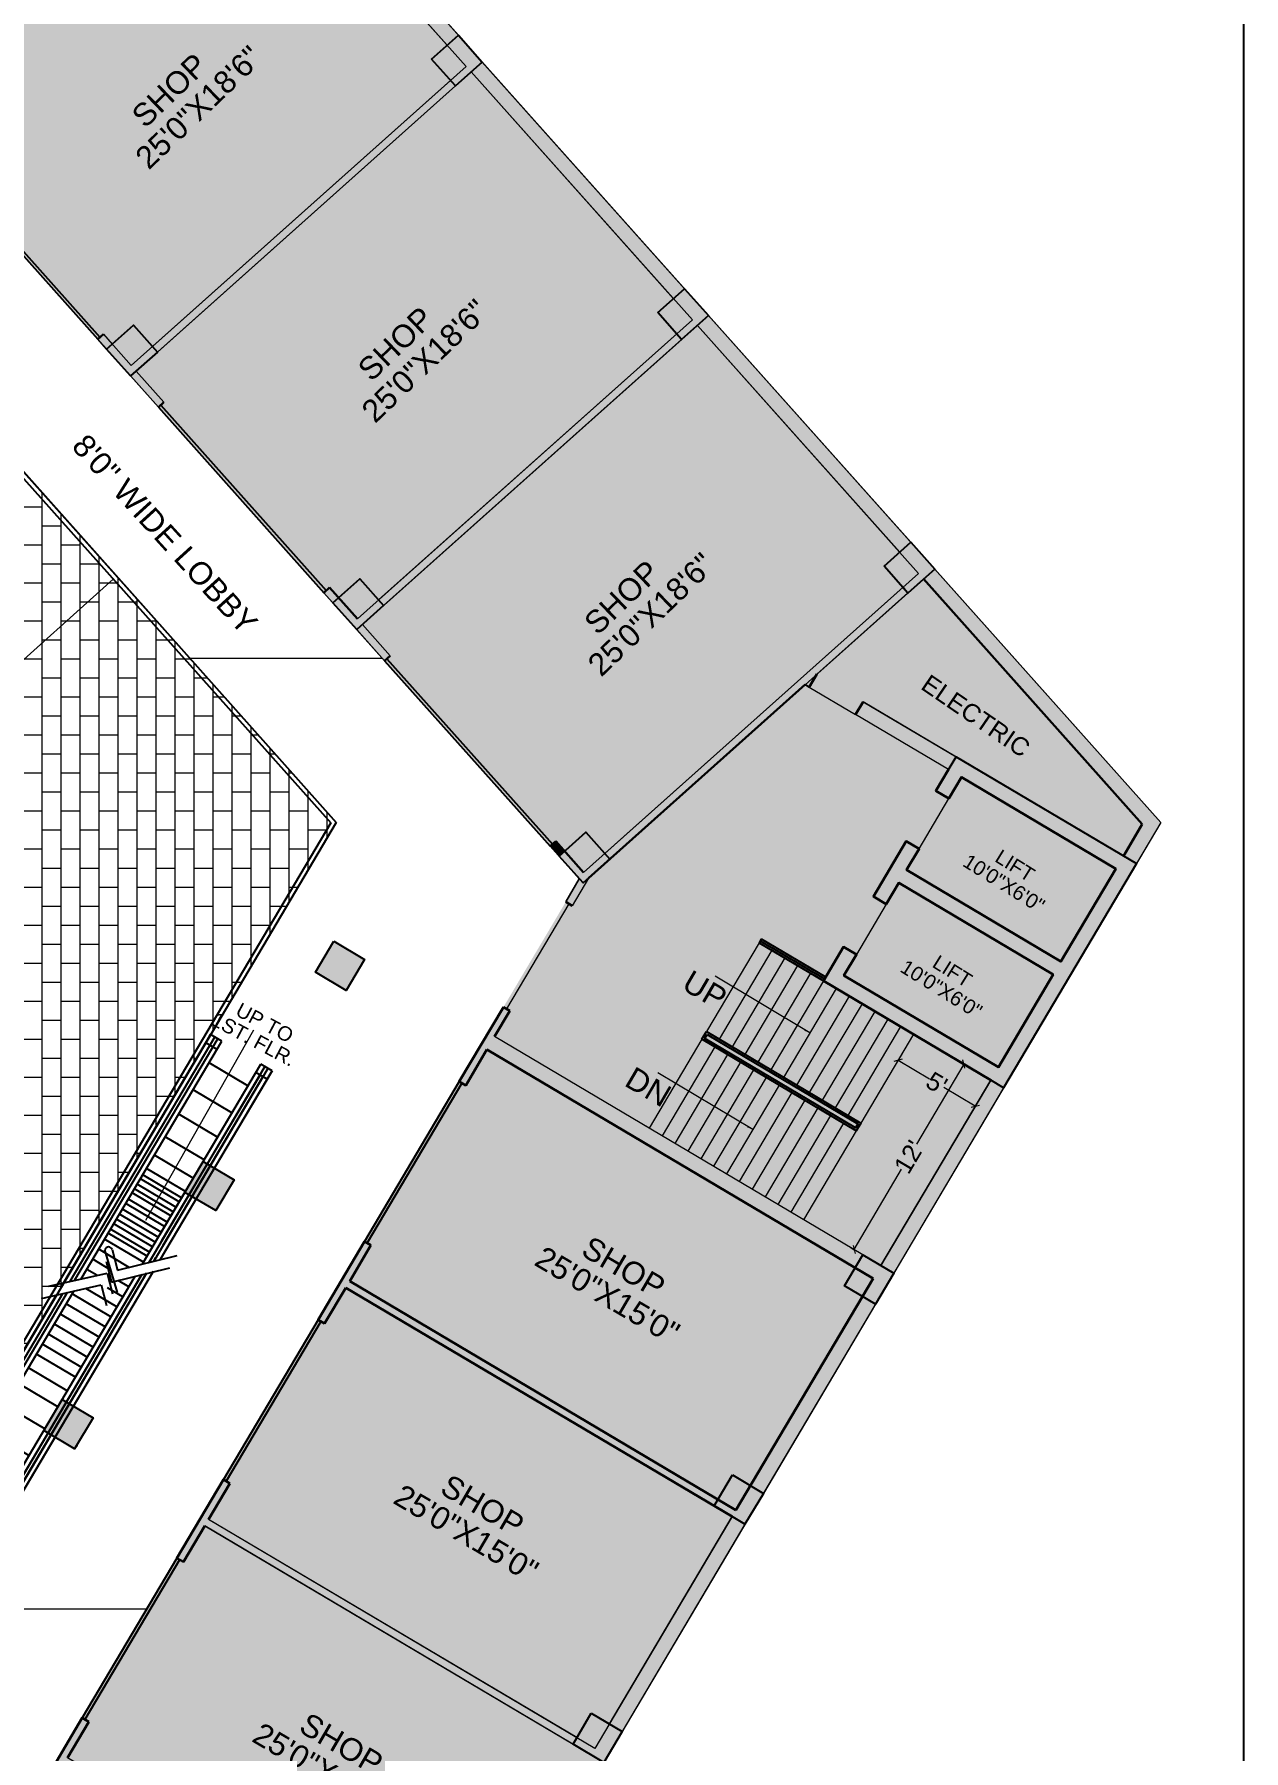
# Model space of a CAD drawing. Header units: inches. Extents: x -13956017 to 293115509, y -946740 to -305538.
# Drawn here: x 1201280 to 1202088, y -917229 to -916082 of the extents above; entities that cross this region are included whole.
import ezdxf

# ---------------------------------------------------------------- set-up
doc = ezdxf.new("R2010")
doc.units = ezdxf.units.IN
doc.header["$LTSCALE"] = 6
doc.header["$PDMODE"] = 2
doc.linetypes.add('HIDDEN', pattern=[0.375, 0.25, -0.125])
for name, color, linetype in [('BND', 1, 'Continuous'), ('DIM', 7, 'Continuous'), ('TW', 5, 'Continuous'), ('WAL', 7, 'Continuous')]:
    doc.layers.add(name, color=color, linetype=linetype)
for name, color, linetype, lineweight in [('column', 240, 'Continuous', 25), ('floor hatch', 135, 'Continuous', 13), ('W', 250, 'Continuous', 5), ('wall', 7, 'Continuous', 30), ('wall high', 7, 'Continuous', 30)]:
    doc.layers.add(name, color=color, linetype=linetype, lineweight=lineweight)
doc.styles.add('ARI', font='arial.ttf')
doc.linetypes.add('ZIGZAG', pattern='A,0.0001,-0.2,[131,ltypeshp.shx,S=0.2,R=0,X=-0.2,Y=0],-0.4,[131,ltypeshp.shx,S=0.2,R=180,X=0.2,Y=0],-0.2', length=0.8001)
doc.dimstyles.new('Copy of AA', dxfattribs={"dimtxt": 15, "dimasz": 4, "dimexe": 5, "dimexo": 0, "dimgap": 0.09, "dimtad": 0, "dimdec": 0, "dimzin": 0, "dimdsep": 46, "dimlunit": 3, "dimtxsty": 'ARI', "dimblk": 'ARCHTICK', "dimcen": 0.09, "dimclrt": 7, "dimadec": 0, "dimazin": 0, "dimtfac": 1, "dimtdec": 0, "dimtofl": 0, "dimtmove": 0, "dimatfit": 3, "dimfxl": 0.18, "dimtolj": 1, "dimtzin": 0, "dimlwd": 9, "dimlwe": 9, "dimarcsym": 0})
doc.dimstyles.new('Copy(2) of AA', dxfattribs={"dimtxt": 12, "dimasz": 4, "dimexe": 0.18, "dimexo": 0, "dimgap": 0.09, "dimtad": 0, "dimdec": 0, "dimzin": 0, "dimdsep": 46, "dimlunit": 3, "dimtxsty": 'ARI', "dimblk": 'OBLIQUE', "dimcen": 0.09, "dimclrd": 7, "dimclre": 7, "dimclrt": 7, "dimadec": 0, "dimazin": 0, "dimtfac": 1, "dimtdec": 0, "dimtofl": 0, "dimtmove": 0, "dimatfit": 3, "dimfxl": 1, "dimtolj": 1, "dimtzin": 0, "dimlwd": 5, "dimlwe": 5, "dimarcsym": 0})

# ---------------------------------------------------------------- blocks, each defined once
blk = doc.blocks.new('_Oblique')
at = {"layer": 'DIM', "color": 0, "lineweight": -2}
blk.add_line((-0.5, -0.5), (0.5, 0.5), dxfattribs=at)
blk = doc.blocks.new('*D421')
at = {"layer": 'Defpoints', "color": 0, "ltscale": 10, "transparency": 16777216}
for p in [(1201899, -916769.2, 3969.1), (1201901.2, -916770.4), (1201825.6, -916893, 3969.1)]:
    blk.add_point(p, dxfattribs=at)
at = {"layer": 'W', "color": 7, "lineweight": 5, "ltscale": 10, "transparency": 16777216}
for p, q in [((1201901.2, -916770.4), (1201869.4, -916824)), ((1201899, -916769.2), (1201901.3, -916770.5)), ((1201827.8, -916894.3), (1201859.5, -916840.7)), ((1201825.6, -916893), (1201827.9, -916894.4))]:
    blk.add_line(p, q, dxfattribs=at)
at = {"layer": 'W', "color": 7, "lineweight": 5, "ltscale": 10, "transparency": 16777216, "xscale": 4, "yscale": 4, "zscale": 4}
for p, rotation in [((1201901.2, -916770.4), 59.35378210765239), ((1201827.8, -916894.3), 239.3537821076524)]:
    blk.add_blockref('_Oblique', p, dxfattribs=dict(at, rotation=rotation))
at = {"layer": 'W', "color": 7, "lineweight": 30, "ltscale": 10, "transparency": 16777216, "insert": (1201864.5, -916832.4), "char_height": 12, "attachment_point": 5, "rotation": 59.3538, "style": 'ARI'}
blk.add_mtext("\\A1;12'", dxfattribs=at)
blk = doc.blocks.new('*D422')
at = {"layer": 'Defpoints', "color": 0, "ltscale": 10, "transparency": 16777216}
for p in [(1201859.6, -916763.8, 3969.1), (1201908.8, -916798.5), (1201911.2, -916794.4, 3969.1)]:
    blk.add_point(p, dxfattribs=at)
at = {"layer": 'W', "color": 7, "lineweight": 5, "ltscale": 10, "transparency": 16777216}
for p, q in [((1201859.6, -916763.8), (1201857.1, -916768.1)), ((1201857.2, -916767.9), (1201878.2, -916780.3)), ((1201908.8, -916798.5), (1201887.8, -916786.1)), ((1201911.2, -916794.4), (1201908.7, -916798.7))]:
    blk.add_line(p, q, dxfattribs=at)
at = {"layer": 'W', "color": 7, "lineweight": 5, "ltscale": 10, "transparency": 16777216, "xscale": 4, "yscale": 4, "zscale": 4}
for p, rotation in [((1201857.2, -916767.9), 149.3537821076967), ((1201908.8, -916798.5), 329.3537821076967)]:
    blk.add_blockref('_Oblique', p, dxfattribs=dict(at, rotation=rotation))
at = {"layer": 'W', "color": 7, "lineweight": 30, "ltscale": 10, "transparency": 16777216, "insert": (1201883, -916783.2), "char_height": 12, "attachment_point": 5, "rotation": 329.3538, "style": 'ARI'}
blk.add_mtext("\\A1;5'", dxfattribs=at)
blk = doc.blocks.new('43T432')
at = {"layer": 'BND'}
for p, q in [((727708.8, -833063.2), (727708.8, -833056.7)), ((727717.6, -833056.7), (727708.8, -833056.7)), ((727708.8, -833056.7), (727708.8, -833249.6)), ((727717.6, -833063.2), (727708.8, -833063.2)), ((727712, -833056.7), (727712, -833246.6)), ((727714.3, -833056.7), (727714.3, -833244.3)), ((727717.6, -833241.3), (727717.6, -833056.7)), ((727747.7, -833211.8), (727747.7, -833056.7)), ((727756.5, -833056.7), (727747.7, -833056.7)), ((727756.5, -833063.2), (727747.7, -833063.2)), ((727751, -833056.7), (727751, -833208.6)), ((727753.3, -833056.7), (727753.3, -833206.3)), ((727756.5, -833203), (727756.5, -833056.7)), ((727756.5, -833063.2), (727756.5, -833056.7)), ((727747.7, -833073.5), (727717.6, -833073.5)), ((727747.7, -833094.6), (727717.6, -833094.6)), ((727747.7, -833113.3), (727717.6, -833113.3)), ((727747.7, -833131), (727717.6, -833131)), ((727747.7, -833145.2), (727717.6, -833145.2)), ((727747.7, -833155.5), (727717.6, -833155.5)), ((727747.7, -833160.4), (727717.6, -833160.4)), ((727747.7, -833163.7), (727717.6, -833163.7)), ((727747.7, -833167.8), (727717.6, -833167.8)), ((727747.7, -833171.5), (727717.6, -833171.5)), ((727747.7, -833174.6), (727717.6, -833174.6)), ((727747.7, -833179.3), (727717.6, -833179.3)), ((727747.7, -833182.7), (727717.6, -833182.7)), ((727747.7, -833187.1), (727717.6, -833187.1)), ((727747.7, -833191), (727717.6, -833191)), ((727747.7, -833194.9), (727717.6, -833194.9)), ((727747.7, -833198.5), (727717.6, -833198.5)), ((727735.5, -833224), (727764.8, -833195.1)), ((727747.7, -833211.8), (727747.7, -833198.3)), ((727751, -833208.6), (727751, -833201.3)), ((727747.7, -833202.7), (727717.6, -833202.7)), ((727747.7, -833205.7), (727717.6, -833205.7)), ((727747.7, -833210.5), (727717.6, -833210.5)), ((727736.2, -833232.9), (727764.8, -833204.7)), ((727753.3, -833206.3), (727753.3, -833203.5)), ((727756.5, -833212.6), (727756.5, -833413.2)), ((727741.3, -833218.3), (727717.6, -833218.3)), ((727743.1, -833236.7), (727721.3, -833216.5)), ((727725.4, -833213.9), (727735.5, -833224)), ((727726.1, -833222.8), (727736.2, -833232.9)), ((727747.7, -833413.2), (727747.7, -833221.4)), ((727751, -833413.2), (727751, -833218.1)), ((727753.3, -833413.2), (727753.3, -833215.8)), ((727701.5, -833256.5), (727730.5, -833229.1)), ((727731.7, -833226.1), (727717.6, -833226.1)), ((727725.4, -833233.9), (727717.6, -833233.9)), ((727730.5, -833229.1), (727740.6, -833239.2)), ((727701.5, -833266), (727731.2, -833237.9)), ((727731.2, -833237.9), (727741.3, -833248)), ((727747.7, -833299.7), (727717.6, -833299.7)), ((727747.7, -833310.4), (727717.6, -833310.4)), ((727747.7, -833322.7), (727717.6, -833322.7)), ((727747.7, -833339.9), (727717.6, -833339.9)), ((727747.7, -833360.5), (727717.6, -833360.5)), ((727747.7, -833377.8), (727717.6, -833377.8)), ((727747.7, -833398), (727717.6, -833398)), ((727747.7, -833406.6), (727747.7, -833413.2)), ((727756.5, -833413.2), (727747.7, -833413.2))]:
    blk.add_line(p, q, dxfattribs=at)
at = {"layer": 'BND', "linetype": 'HIDDEN', "ltscale": 750}
for p, q in [((727747.7, -833188.7), (727747.7, -833056.7)), ((727756.5, -833056.7), (727747.7, -833056.7)), ((727756.5, -833063.2), (727747.7, -833063.2)), ((727751, -833191.8), (727751, -833063.2)), ((727753.3, -833194), (727753.3, -833063.2)), ((727756.5, -833056.7), (727756.5, -833197.1)), ((727756.5, -833212.6), (727756.5, -833409.6)), ((727747.7, -833416.2), (727747.7, -833221.4)), ((727751, -833218.1), (727751, -833409.6)), ((727753.3, -833215.8), (727753.3, -833409.6)), ((727747.7, -833229.6), (727739.5, -833229.6)), ((727747.7, -833245.2), (727723.5, -833245.2)), ((727747.7, -833237.4), (727735.7, -833237.4)), ((727712, -833256.1), (727712, -833409.6)), ((727714.3, -833253.9), (727714.3, -833409.6)), ((727717.6, -833416.2), (727717.6, -833250.8)), ((727747.7, -833253), (727717.6, -833253)), ((727708.8, -833259.1), (727708.8, -833416.2)), ((727747.7, -833260.8), (727717.6, -833260.8)), ((727747.7, -833268.6), (727717.6, -833268.6)), ((727747.7, -833276.4), (727717.6, -833276.4)), ((727747.7, -833284.2), (727717.6, -833284.2)), ((727747.7, -833292), (727717.6, -833292)), ((727717.6, -833409.6), (727708.8, -833409.6)), ((727717.6, -833416.2), (727708.8, -833416.2)), ((727756.5, -833416.2), (727747.7, -833416.2)), ((727756.5, -833416.2), (727756.5, -833409.6))]:
    blk.add_line(p, q, dxfattribs=at)
at = {"layer": 'BND'}
blk.add_ellipse((727723.8, -833215.8), major_axis=(2.46, 0.6), ratio=1, start_param=0.609373, end_param=3.149465, dxfattribs=at)
blk = doc.blocks.new('_ARCHTICK')
at = {"color": 0, "linetype": 'ByBlock', "const_width": 0.15}
blk.add_lwpolyline([(-0.5, -0.5), (0.5, 0.5)], dxfattribs=at)

msp = doc.modelspace()

# ---------------------------------------------------------------- hatches: boundary and pattern name
at = {"layer": 'column', "ltscale": 10}
h = msp.add_hatch(color=256, dxfattribs=at)
h.dxf.hatch_style = 1
h.paths.add_polyline_path([(1201545.5, -916099), (1201563.4, -916083), (1201579.4, -916101), (1201561.5, -916116.9)])
h = msp.add_hatch(color=256, dxfattribs=at)
h.dxf.hatch_style = 1
h.paths.add_polyline_path([(1201696.7, -916268.4), (1201714.6, -916252.4), (1201730.5, -916270.3), (1201712.6, -916286.3)])
h = msp.add_hatch(color=256, dxfattribs=at)
h.dxf.hatch_style = 1
h.paths.add_polyline_path([(1201328.4, -916292.8), (1201346.3, -916276.8), (1201362.3, -916294.7), (1201344.4, -916310.7)])
h = msp.add_hatch(color=256, dxfattribs=at)
h.dxf.hatch_style = 1
h.paths.add_polyline_path([(1201847.8, -916437.7), (1201865.7, -916421.8), (1201881.7, -916439.7), (1201863.8, -916455.7)])
h = msp.add_hatch(color=256, dxfattribs=at)
h.dxf.hatch_style = 1
h.paths.add_polyline_path([(1201479.5, -916462.2), (1201497.5, -916446.2), (1201513.4, -916464.1), (1201495.5, -916480.1)])
h = msp.add_hatch(color=256, dxfattribs=at)
h.dxf.hatch_style = 1
h.paths.add_polyline_path([(1201882.5, -916587.9), (1201896, -916565.1), (1202016.4, -916636.5), (1201927.7, -916786.2), (1201919.1, -916781.1), (1201807.3, -916714.8), (1201820.8, -916692), (1201829.4, -916697.1), (1201821, -916711.3), (1201924.2, -916772.5), (1201960.9, -916710.5), (1201857.7, -916649.3), (1201849.3, -916663.5), (1201840.7, -916658.4), (1201862.6, -916621.5), (1201871.2, -916626.6), (1201862.8, -916640.7), (1201966, -916701.9), (1202002.7, -916640), (1201899.5, -916578.8), (1201891.1, -916593)])
h = msp.add_hatch(color=256, dxfattribs=at)
h.dxf.hatch_style = 1
h.paths.add_polyline_path([(1201630.7, -916631.5), (1201648.6, -916615.5), (1201664.6, -916633.4), (1201646.7, -916649.4)])
h = msp.add_hatch(color=256, dxfattribs=at)
h.dxf.hatch_style = 1
h.paths.add_polyline_path([(1201480.1, -916688.3), (1201500.7, -916700.5), (1201488.5, -916721.2), (1201467.9, -916709)])
h = msp.add_hatch(color=256, dxfattribs=at)
h.dxf.hatch_style = 1
h.paths.add_polyline_path([(1201392.9, -916835.4), (1201413.6, -916847.7), (1201401.3, -916868.3), (1201380.7, -916856.1)])
h = msp.add_hatch(color=256, dxfattribs=at)
h.dxf.hatch_style = 1
h.paths.add_polyline_path([(1201833.7, -916897.8), (1201854.3, -916910), (1201842.1, -916930.7), (1201821.5, -916918.5)])
h = msp.add_hatch(color=256, dxfattribs=at)
h.dxf.hatch_style = 1
h.paths.add_polyline_path([(1201298.6, -916994.6), (1201319.3, -917006.8), (1201307, -917027.5), (1201286.4, -917015.2)])
h = msp.add_hatch(color=256, dxfattribs=at)
h.dxf.hatch_style = 1
h.paths.add_polyline_path([(1201746.5, -917044.9), (1201767.2, -917057.2), (1201754.9, -917077.8), (1201734.3, -917065.6)])
h = msp.add_hatch(color=256, dxfattribs=at)
h.dxf.hatch_style = 1
h.paths.add_polyline_path([(1201652.2, -917204.1), (1201672.9, -917216.3), (1201660.6, -917237), (1201640, -917224.7)])
at = {"layer": 'floor hatch', "ltscale": 5}
h = msp.add_hatch(dxfattribs=at)
h.set_pattern_fill('NET', color=9, scale=200, angle=90)
h.set_pattern_definition([(90, (225125.15, -30674.7), (-635, 4e-14), []), (180, (225125.15, -30674.7), (-8e-14, -635), [])])
edge = h.paths.add_edge_path(flags=16)
edge.add_line((1200453, -916521.9), (1201015.6, -916253.1))
edge.add_line((1201015.6, -916253.1), (1201003.7, -916330.2))
edge.add_arc((1201050.7, -916328.3), 47, 182.2342, 321.8069)
edge.add_line((1201087.6, -916357.4), (1201088.1, -916358.7))
edge.add_arc((1201131.5, -916340.8), 47, 202.3696, 340.2797)
edge.add_line((1201175.7, -916356.6), (1201187.6, -916279.6))
edge.add_line((1201187.6, -916279.6), (1201481.8, -916608.9))
edge.add_line((1201481.8, -916608.9), (1201160.1, -917151.9))
edge.add_line((1201160.1, -917151.9), (1201089.1, -917109.9))
edge.add_line((1201089.1, -917109.9), (1200725.7, -917037.8))
edge.add_line((1200725.7, -917037.8), (1200642.4, -917066.3))
edge.add_line((1200642.4, -917066.3), (1200639.6, -917067.3))
edge.add_line((1200639.6, -917067.3), (1200453, -916521.9))
h.paths.add_polyline_path([(1200277.3, -916499.5), (1201060, -916125.5), (1201177.8, -916020.4), (1201238, -916087.9), (1201186.6, -916133.9), (1201644.2, -916646.7), (1201015.1, -917708.5), (1200979.9, -917701.7), (1200751.4, -917657.4), (1200667.9, -917641.3)])
at = {"layer": 'W', "ltscale": 10}
h = msp.add_hatch(color=256, dxfattribs=at)
h.dxf.hatch_style = 1
h.paths.add_polyline_path([(1200325.7, -915994.2), (1200529.6, -915896.8), (1200533.9, -915905.8), (1200330, -916003.2)])
h.paths.add_polyline_path([(1200551.2, -915886.4), (1200755.2, -915789), (1200759.5, -915798), (1200555.5, -915895.5)])
h.paths.add_polyline_path([(1200776.8, -915778.7), (1200980.7, -915681.2), (1200985, -915690.3), (1200876.8, -915742), (1201057.7, -916120.8), (1201125.2, -916060.6), (1201128.5, -916064.3), (1201060, -916125.5), (1201043.9, -916133.2), (1201041.7, -916128.7), (1201053.3, -916123.1), (1200872.3, -915744.2), (1200781.1, -915787.7)])
h.paths.add_polyline_path([(1201002.4, -915670.9), (1201116.2, -915616.5), (1201120.5, -915625.6), (1201006.7, -915679.9)])
h.paths.add_polyline_path([(1201137.8, -915606.2), (1201245.8, -915727.2), (1201238.3, -915733.8), (1201145.1, -915629.3), (1201148.2, -915627.8)])
h.paths.add_polyline_path([(1201140.2, -915840.2), (1201237.2, -915753.6), (1201243.9, -915761.1), (1201146.9, -915847.6)])
h.paths.add_polyline_path([(1201254.3, -915751.7), (1201261.8, -915745.1), (1201421.6, -915924.1), (1201414.1, -915930.8)])
h.paths.add_polyline_path([(1201204.5, -916117.9), (1201238, -916087.9), (1201232.6, -916081.9), (1201240.1, -916075.2), (1201244.6, -916080.2), (1201403.7, -915940.1), (1201410.3, -915947.6), (1201211.1, -916125.4)])
h.paths.add_polyline_path([(1201556, -916089.7), (1201563.4, -916083), (1201437.6, -915942), (1201430.1, -915948.7)])
h.paths.add_polyline_path([(1201359, -916291), (1201558.2, -916113.2), (1201561.5, -916116.9), (1201362.3, -916294.7)])
h.paths.add_polyline_path([(1201571.9, -916107.6), (1201579.4, -916101), (1201714.6, -916252.4), (1201707.1, -916259.1)])
h.paths.add_polyline_path([(1201510.1, -916460.3), (1201709.3, -916282.6), (1201712.6, -916286.3), (1201513.4, -916464.1)])
h.paths.add_polyline_path([(1201495.5, -916480.1), (1201499.3, -916476.7), (1201517.9, -916497.6), (1201514.1, -916500.9)])
h.paths.add_polyline_path([(1201473.6, -916455.5), (1201477.3, -916452.1), (1201483.3, -916458.8), (1201479.5, -916462.2)])
h.paths.add_polyline_path([(1201344.4, -916310.7), (1201348.1, -916307.4), (1201366.7, -916328.2), (1201363, -916331.6)])
h.paths.add_polyline_path([(1201322.4, -916286.1), (1201326.2, -916282.8), (1201332.1, -916289.5), (1201328.4, -916292.8)])
h.paths.add_polyline_path([(1201723.1, -916277), (1201730.5, -916270.3), (1201865.7, -916421.8), (1201858.3, -916428.4)])
h.paths.add_polyline_path([(1201661.3, -916629.7), (1201860.5, -916451.9), (1201863.8, -916455.7), (1201664.6, -916633.4)])
h.paths.add_polyline_path([(1201828.8, -916536.9), (1201833.9, -916528.3), (1201896, -916565.1), (1201890.9, -916573.7)])
h.paths.add_polyline_path([(1201874.2, -916446.3), (1201881.7, -916439.7), (1202032.8, -916608.9), (1202016.4, -916636.5), (1202007.8, -916631.4), (1202020.4, -916610.1)])
h.paths.add_polyline_path([(1201845.7, -916904.9), (1201919.1, -916781.1), (1201927.7, -916786.2), (1201854.3, -916910)])
h.paths.add_polyline_path([(1201828.6, -916906.4), (1201833.7, -916897.8), (1201587.6, -916752), (1201597.8, -916734.9), (1201593.5, -916732.4), (1201564, -916782.1), (1201568.3, -916784.7), (1201582.5, -916760.6)])
h.paths.add_polyline_path([(1201734.3, -917065.6), (1201736.8, -917061.3), (1201490.8, -916915.5), (1201505, -916891.4), (1201500.7, -916888.9), (1201469.7, -916941.3), (1201474, -916943.8), (1201488.2, -916919.8)])
h.paths.add_polyline_path([(1201833.5, -916925.6), (1201842.1, -916930.7), (1201767.2, -917057.2), (1201758.6, -917052.1)])
h.paths.add_polyline_path([(1201746.3, -917072.7), (1201754.9, -917077.8), (1201672.9, -917216.3), (1201664.3, -917211.2)])
h.paths.add_polyline_path([(1201640, -917224.7), (1201642.5, -917220.4), (1201396.5, -917074.7), (1201410.7, -917050.6), (1201406.4, -917048), (1201375.4, -917100.5), (1201379.7, -917103), (1201393.9, -917079)])
h.paths.add_polyline_path([(1201570, -917370.4), (1201652, -917231.9), (1201660.6, -917237), (1201578.6, -917375.5)])
h.paths.add_polyline_path([(1201285.4, -917262.2), (1201299.6, -917238.1), (1201545.7, -917383.9), (1201548.2, -917379.6), (1201302.2, -917233.8), (1201316.4, -917209.8), (1201312.1, -917207.2), (1201281.1, -917259.6)])
h.paths.add_polyline_path([(1201475.7, -917529.5), (1201557.7, -917391), (1201566.3, -917396.1), (1201484.3, -917534.6)])
h.paths.add_polyline_path([(1201451.4, -917543.1), (1201453.9, -917538.8), (1201207.9, -917393), (1201222.1, -917368.9), (1201217.8, -917366.4), (1201186.8, -917418.8), (1201191.1, -917421.3), (1201205.3, -917397.3)])
h.paths.add_polyline_path([(1201377.8, -917694.7), (1201463.4, -917550.2), (1201472, -917555.3), (1201386.4, -917699.8)])
h.paths.add_polyline_path([(1201287.1, -917847.9), (1201365.6, -917715.4), (1201374.2, -917720.5), (1201295.7, -917853)])
h.paths.add_polyline_path([(1201262.8, -917861.4), (1201267.9, -917852.8), (1201038.2, -917716.7), (1201033.1, -917725.3)])
h.paths.add_polyline_path([(1201029, -917695), (1201036.1, -917682.9), (1201031.8, -917680.4), (1201024.7, -917692.4)])
h.paths.add_polyline_path([(1201095, -917573.6), (1201123.5, -917525.5), (1201127.8, -917528.1), (1201099.3, -917576.2)])
h = msp.add_hatch(color=256, dxfattribs=at)
h.dxf.hatch_style = 1
h.paths.add_polyline_path([(1201624.7, -916624.8), (1201628.5, -916621.5), (1201634.4, -916628.2), (1201630.7, -916631.5)])
h = msp.add_hatch(color=256, dxfattribs=at)
h.dxf.hatch_style = 1
h.paths.add_polyline_path([(1201644.2, -916646.7), (1201646.7, -916649.4), (1201650.4, -916646.1), (1201639.5, -916664.6), (1201635.2, -916662)])
at = {"layer": 'WAL', "lineweight": 9, "ltscale": 100, "true_color": 0xb3beaa}
h = msp.add_hatch(color=253, dxfattribs=at)
h.dxf.hatch_style = 1
h.paths.add_polyline_path([(1201211.1, -916125.4), (1201410.3, -915947.6), (1201419.7, -915958), (1201430.1, -915948.7), (1201556, -916089.7), (1201545.5, -916099), (1201558.2, -916113.2), (1201359, -916291), (1201346.3, -916276.8), (1201332.1, -916289.5), (1201326.2, -916282.8), (1201322.4, -916286.1), (1201211.8, -916162.2), (1201215.6, -916158.9), (1201206.3, -916148.4), (1201220.5, -916135.8)])
h = msp.add_hatch(color=253, dxfattribs=at)
h.dxf.hatch_style = 1
h.paths.add_polyline_path([(1201363, -916331.6), (1201366.7, -916328.2), (1201348.1, -916307.4), (1201571.9, -916107.6), (1201707.1, -916259.1), (1201696.7, -916268.4), (1201709.3, -916282.6), (1201510.1, -916460.3), (1201497.5, -916446.2), (1201483.3, -916458.8), (1201477.3, -916452.1), (1201473.6, -916455.5)])
at = {"layer": 'WAL', "lineweight": 5, "ltscale": 0.6, "true_color": 0xffa8a8}
h = msp.add_hatch(dxfattribs=at)
h.set_pattern_fill('BRICK', color=21, scale=2, angle=270)
h.set_pattern_definition([(270, (225125.152, -30674.727), (12.7, -2e-15), []), (0, (225125.152, -30674.727), (6e-15, 25.4), [12.7, -12.7]), (0, (225125.152, -30687.427), (6e-15, 25.4), [-12.7, 12.7])])
edge = h.paths.add_edge_path()
edge.add_line((1200453, -916521.9), (1201015.6, -916253.1))
edge.add_line((1201015.6, -916253.1), (1201003.7, -916330.2))
edge.add_arc((1201050.7, -916328.3), 47, 182.2342, 321.8069)
edge.add_line((1201087.6, -916357.4), (1201088.1, -916358.7))
edge.add_arc((1201131.5, -916340.8), 47, 202.3696, 340.2797)
edge.add_line((1201175.7, -916356.6), (1201187.6, -916279.6))
edge.add_line((1201187.6, -916279.6), (1201481.8, -916608.9))
edge.add_line((1201481.8, -916608.9), (1201160.1, -917151.9))
edge.add_line((1201160.1, -917151.9), (1201089.1, -917109.9))
edge.add_line((1201089.1, -917109.9), (1200725.7, -917037.8))
edge.add_line((1200725.7, -917037.8), (1200642.4, -917066.3))
edge.add_line((1200642.4, -917066.3), (1200639.6, -917067.3))
edge.add_line((1200639.6, -917067.3), (1200453, -916521.9))
at = {"layer": 'WAL', "lineweight": 9, "ltscale": 100, "true_color": 0xb3beaa}
h = msp.add_hatch(color=253, dxfattribs=at)
h.dxf.hatch_style = 1
h.paths.add_polyline_path([(1201499.3, -916476.7), (1201723.1, -916277), (1201858.3, -916428.4), (1201847.8, -916437.7), (1201860.5, -916451.9), (1201661.3, -916629.7), (1201648.6, -916615.5), (1201634.4, -916628.2), (1201628.5, -916621.5), (1201624.7, -916624.8), (1201514.1, -916500.9), (1201517.9, -916497.6)])
h = msp.add_hatch(color=253, dxfattribs=at)
h.dxf.hatch_style = 1
h.paths.add_polyline_path([(1201795.1, -916516.9), (1201874.2, -916446.3), (1202020.4, -916610.1), (1202007.8, -916631.4), (1201833.9, -916528.3), (1201828.8, -916536.9)])
at = {"layer": 'WAL', "lineweight": 9, "ltscale": 100, "true_color": 0xffae59}
h = msp.add_hatch(color=21, dxfattribs=at)
h.dxf.hatch_style = 1
h.paths.add_polyline_path([(1201795.1, -916516.9), (1201890.9, -916573.7), (1201882.5, -916587.9), (1201891.1, -916593), (1201871.2, -916626.6), (1201862.6, -916621.5), (1201840.7, -916658.4), (1201849.3, -916663.5), (1201829.4, -916697.1), (1201820.8, -916692), (1201807.3, -916714.8), (1201919.1, -916781.1), (1201845.7, -916904.9), (1201587.6, -916752), (1201597.8, -916734.9), (1201593.5, -916732.4), (1201635.2, -916662), (1201639.5, -916664.6), (1201650.4, -916646.1), (1201664.6, -916633.4)])
h = msp.add_hatch(color=21, dxfattribs=at)
h.dxf.hatch_style = 1
h.paths.add_polyline_path([(1201862.8, -916640.7), (1201966, -916701.9), (1202002.7, -916640), (1201899.5, -916578.8)])
h = msp.add_hatch(color=21, dxfattribs=at)
h.dxf.hatch_style = 1
h.paths.add_polyline_path([(1201821, -916711.3), (1201924.2, -916772.5), (1201960.9, -916710.5), (1201857.7, -916649.3)])
at = {"layer": 'WAL', "lineweight": 9, "ltscale": 100, "true_color": 0xcb9061}
h = msp.add_hatch(color=33, dxfattribs=at)
h.dxf.hatch_style = 1
h.paths.add_polyline_path([(1201564, -916782.1), (1201568.3, -916784.7), (1201582.5, -916760.6), (1201828.6, -916906.4), (1201821.5, -916918.5), (1201833.5, -916925.6), (1201758.6, -917052.1), (1201746.5, -917044.9), (1201736.8, -917061.3), (1201490.8, -916915.5), (1201505, -916891.4), (1201500.7, -916888.9)])
h = msp.add_hatch(color=33, dxfattribs=at)
h.dxf.hatch_style = 1
h.paths.add_polyline_path([(1201396.5, -917074.7), (1201410.7, -917050.6), (1201406.4, -917048), (1201469.7, -916941.3), (1201474, -916943.8), (1201488.2, -916919.8), (1201746.3, -917072.7), (1201664.3, -917211.2), (1201652.2, -917204.1), (1201642.5, -917220.4)])
h = msp.add_hatch(color=33, dxfattribs=at)
h.dxf.hatch_style = 1
h.paths.add_polyline_path([(1201302.2, -917233.8), (1201316.4, -917209.8), (1201312.1, -917207.2), (1201375.4, -917100.5), (1201379.7, -917103), (1201393.9, -917079), (1201652, -917231.9), (1201570, -917370.4), (1201557.9, -917363.3), (1201548.2, -917379.6)])

# ---------------------------------------------------------------- linework, layer by layer
at = {"layer": 'column', "ltscale": 10, "elevation": 3969.1}
for points in [[(1201545.5, -916099), (1201563.4, -916083), (1201579.4, -916101), (1201561.5, -916116.9), (1201545.5, -916099)], [(1201696.7, -916268.4), (1201714.6, -916252.4), (1201730.5, -916270.3), (1201712.6, -916286.3), (1201696.7, -916268.4)], [(1201328.4, -916292.8), (1201346.3, -916276.8), (1201362.3, -916294.7), (1201344.4, -916310.7), (1201328.4, -916292.8)], [(1201847.8, -916437.7), (1201865.7, -916421.8), (1201881.7, -916439.7), (1201863.8, -916455.7), (1201847.8, -916437.7)], [(1201479.5, -916462.2), (1201497.5, -916446.2), (1201513.4, -916464.1), (1201495.5, -916480.1), (1201479.5, -916462.2)], [(1201882.5, -916587.9), (1201896, -916565.1), (1202016.4, -916636.5), (1201927.7, -916786.2), (1201919.1, -916781.1), (1201807.3, -916714.8), (1201820.8, -916692), (1201829.4, -916697.1), (1201821, -916711.3), (1201924.2, -916772.5), (1201960.9, -916710.5), (1201857.7, -916649.3), (1201849.3, -916663.5), (1201840.7, -916658.4), (1201862.6, -916621.5), (1201871.2, -916626.6), (1201862.8, -916640.7), (1201966, -916701.9), (1202002.7, -916640), (1201899.5, -916578.8), (1201891.1, -916593), (1201882.5, -916587.9)], [(1201630.7, -916631.5), (1201648.6, -916615.5), (1201664.6, -916633.4), (1201646.7, -916649.4), (1201630.7, -916631.5)], [(1201480.1, -916688.3), (1201500.7, -916700.5), (1201488.5, -916721.2), (1201467.9, -916709), (1201480.1, -916688.3)], [(1201392.9, -916835.4), (1201413.6, -916847.7), (1201401.3, -916868.3), (1201380.7, -916856.1), (1201392.9, -916835.4)], [(1201833.7, -916897.8), (1201854.3, -916910), (1201842.1, -916930.7), (1201821.5, -916918.5), (1201833.7, -916897.8)], [(1201298.6, -916994.6), (1201319.3, -917006.8), (1201307, -917027.5), (1201286.4, -917015.2), (1201298.6, -916994.6)], [(1201746.5, -917044.9), (1201767.2, -917057.2), (1201754.9, -917077.8), (1201734.3, -917065.6), (1201746.5, -917044.9)], [(1201652.2, -917204.1), (1201672.9, -917216.3), (1201660.6, -917237), (1201640, -917224.7), (1201652.2, -917204.1)]]:
    msp.add_lwpolyline(points, dxfattribs=at)
at = {"layer": 'TW', "ltscale": 10}
for p, q in [((1201213.3, -916160.9, 3969.1), (1201323.9, -916284.8, 3969.1)), ((1201211.8, -916162.2, 3969.1), (1201322.4, -916286.1, 3969.1)), ((1201187.4, -916283.5, 3969.1), (1201478.1, -916609.2, 3969.1)), ((1201188, -916279.6, 3969.1), (1201481.8, -916608.9, 3969.1)), ((1201363, -916331.6, 3969.1), (1201473.6, -916455.5, 3969.1)), ((1201364.5, -916330.2, 3969.1), (1201475.1, -916454.1, 3969.1)), ((1201514.1, -916500.9, 3969.1), (1201624.7, -916624.8, 3969.1)), ((1201515.6, -916499.6, 3969.1), (1201626.2, -916623.5, 3969.1)), ((1201478.1, -916609.2, 3969.1), (1201157.5, -917150.4, 3969.1)), ((1201481.8, -916608.9, 3969.1), (1201160.1, -917151.9, 3969.1)), ((1201765.8, -916686.7, 3969.1), (1201764.3, -916689.3, 3969.1)), ((1201765, -916688, 3969.1), (1201808.1, -916713.5, 3969.1)), ((1201765.8, -916686.7, 3969.1), (1201808.8, -916712.2, 3969.1)), ((1201764.3, -916689.3, 3969.1), (1201807.3, -916714.8, 3969.1)), ((1201564, -916782.1, 3969.1), (1201500.7, -916888.9, 3969.1)), ((1201565.7, -916783.2, 3969.1), (1201502.5, -916889.9, 3969.1)), ((1201469.7, -916941.3, 3969.1), (1201406.4, -917048, 3969.1)), ((1201471.4, -916942.3, 3969.1), (1201408.2, -917049.1, 3969.1)), ((1201307, -917027.5, 3969.1), (1201308.6, -917024.9, 3969.1)), ((1201375.4, -917100.5, 3969.1), (1201312.1, -917207.2, 3969.1)), ((1201377.1, -917101.5, 3969.1), (1201313.9, -917208.2, 3969.1))]:
    msp.add_line(p, q, dxfattribs=at)
at = {"layer": 'TW', "ltscale": 10, "elevation": 3969.1}
msp.add_lwpolyline([(1201729.1, -916748.7), (1201832.4, -916809.8), (1201829.3, -916815), (1201726.1, -916753.8), (1201729.1, -916748.7)], dxfattribs=at)
msp.add_lwpolyline([(1201729.6, -916750.7), (1201830.3, -916810.4), (1201828.8, -916812.9), (1201728.1, -916753.3)], close=True, dxfattribs=at)
at = {"layer": 'W', "ltscale": 10}
for p, q in [((1201420.8, -915938.3, 3969.1), (1201568.6, -916103.9, 3969.1)), ((1201344.8, -916303.6, 3969.1), (1201568.6, -916103.9, 3969.1)), ((1201348.1, -916307.4, 3969.1), (1201571.9, -916107.6, 3969.1)), ((1201571.9, -916107.6, 3969.1), (1201719.8, -916273.2, 3969.1)), ((1201495.9, -916473, 3969.1), (1201719.8, -916273.2, 3969.1)), ((1201322.4, -916286.1, 3969.1), (1201363, -916331.6, 3969.1)), ((1201326.2, -916282.8, 3969.1), (1201344.8, -916303.6, 3969.1)), ((1201499.3, -916476.7, 3969.1), (1201723.1, -916277, 3969.1)), ((1201723.1, -916277, 3969.1), (1201870.9, -916442.6, 3969.1)), ((1201348.1, -916307.4, 3969.1), (1201366.7, -916328.2, 3969.1)), ((1200642.4, -917066.3, 5933.7), (1201332.8, -916446.4, 3969.1)), ((1201647.1, -916642.4, 3969.1), (1201870.9, -916442.6, 3969.1)), ((1201802.9, -916510, 3969.1), (1201874.2, -916446.3, 3969.1)), ((1201473.6, -916455.5, 3969.1), (1201514.1, -916500.9, 3969.1)), ((1201499.3, -916476.7, 3969.1), (1201517.9, -916497.6, 3969.1)), ((1201797.8, -916518.6, 3969.1), (1201828.8, -916536.9, 3969.1)), ((1202007.8, -916631.4, 3969.1), (1201833.9, -916528.3, 3969.1)), ((1201890.9, -916573.7, 3969.1), (1201828.8, -916536.9, 3969.1)), ((1201871.2, -916626.6, 3969.1), (1201891.1, -916593, 3969.1)), ((1201624.7, -916624.8, 3969.1), (1201644.2, -916646.7, 3969.1)), ((1201644.2, -916646.7, 3969.1), (1201635.2, -916662, 3969.1)), ((1201650.4, -916646.1, 3969.1), (1201639.5, -916664.6, 3969.1)), ((1201849.3, -916663.5, 3969.1), (1201829.4, -916697.1, 3969.1)), ((1201764.3, -916689.3, 3969.1), (1201729.1, -916748.7, 3969.1)), ((1201772.9, -916694.4, 3969.1), (1201737.7, -916753.8, 3969.1)), ((1201781.5, -916699.5, 3969.1), (1201746.3, -916758.9, 3969.1)), ((1201790.1, -916704.6, 3969.1), (1201754.9, -916764, 3969.1)), ((1201798.7, -916709.7, 3969.1), (1201763.5, -916769.1, 3969.1)), ((1201807.3, -916714.8, 3969.1), (1201772.1, -916774.2, 3969.1)), ((1201815.9, -916719.9, 3969.1), (1201780.7, -916779.3, 3969.1)), ((1201824.5, -916725, 3969.1), (1201789.3, -916784.4, 3969.1)), ((1201833.1, -916730.1, 3969.1), (1201797.9, -916789.5, 3969.1)), ((1201841.7, -916735.2, 3969.1), (1201806.5, -916794.5, 3969.1)), ((1201850.3, -916740.3, 3969.1), (1201815.1, -916799.6, 3969.1)), ((1201858.9, -916745.4, 3969.1), (1201823.7, -916804.7, 3969.1)), ((1201845.7, -916904.9, 3969.1), (1201587.6, -916752, 3969.1)), ((1201726.1, -916753.8, 3969.1), (1201690.9, -916813.2, 3969.1)), ((1201867.5, -916750.5, 3969.1), (1201832.4, -916809.8, 3969.1)), ((1201734.7, -916758.9, 3969.1), (1201699.5, -916818.3, 3969.1)), ((1201743.3, -916764, 3969.1), (1201708.1, -916823.4, 3969.1)), ((1201751.9, -916769.1, 3969.1), (1201716.7, -916828.5, 3969.1)), ((1201760.5, -916774.2, 3969.1), (1201725.3, -916833.6, 3969.1)), ((1201769.1, -916779.3, 3969.1), (1201733.9, -916838.7, 3969.1)), ((1201777.7, -916784.4, 3969.1), (1201742.5, -916843.8, 3969.1)), ((1201786.3, -916789.5, 3969.1), (1201751.1, -916848.9, 3969.1)), ((1201919.1, -916781.1, 3969.1), (1201845.7, -916904.9, 3969.1)), ((1201794.9, -916794.6, 3969.1), (1201759.7, -916854, 3969.1)), ((1201803.5, -916799.7, 3969.1), (1201768.3, -916859.1, 3969.1)), ((1201812.1, -916804.8, 3969.1), (1201776.9, -916864.2, 3969.1)), ((1201820.7, -916809.9, 3969.1), (1201785.5, -916869.3, 3969.1)), ((1201829.3, -916815, 3969.1), (1201794.1, -916874.4, 3969.1)), ((1201654.6, -917227.6, 3969.1), (1201396.5, -917074.7, 3969.1)), ((1201746.3, -917072.7, 3969.1), (1201654.6, -917227.6, 3969.1)), ((1201652, -917231.9, 3969.1), (1201393.9, -917079, 3969.1))]:
    msp.add_line(p, q, dxfattribs=at)
at = {"layer": 'W', "lineweight": 30, "ltscale": 10}
for p, q in [((1201326.2, -916282.8, 3969.1), (1201322.4, -916286.1, 3969.1)), ((1201366.7, -916328.2, 3969.1), (1201363, -916331.6, 3969.1)), ((1201874.2, -916446.3, 3969.1), (1202020.4, -916610.1, 3969.1)), ((1201477.3, -916452.1, 3969.1), (1201473.6, -916455.5, 3969.1)), ((1201477.3, -916452.1, 3969.1), (1201495.9, -916473, 3969.1)), ((1201517.9, -916497.6, 3969.1), (1201514.1, -916500.9, 3969.1)), ((1201802.9, -916510, 3969.1), (1201797.8, -916518.6, 3969.1)), ((1201650.4, -916646.1, 3969.1), (1201795.1, -916516.9, 3969.1)), ((1201797.8, -916518.6, 3969.1), (1201795.1, -916516.9, 3969.1)), ((1201833.9, -916528.3, 3969.1), (1201828.8, -916536.9, 3969.1)), ((1201890.9, -916573.7, 3969.1), (1201882.5, -916587.9, 3969.1)), ((1201899.5, -916578.8, 3969.1), (1201891.1, -916593, 3969.1)), ((1202002.7, -916640, 3969.1), (1201899.5, -916578.8, 3969.1)), ((1201891.1, -916593, 3969.1), (1201882.5, -916587.9, 3969.1)), ((1202020.4, -916610.1, 3969.1), (1202007.8, -916631.4, 3969.1)), ((1201628.5, -916621.5, 3969.1), (1201624.7, -916624.8, 3969.1)), ((1201628.5, -916621.5, 3969.1), (1201647.1, -916642.4, 3969.1)), ((1201862.6, -916621.5, 3969.1), (1201840.7, -916658.4, 3969.1)), ((1201871.2, -916626.6, 3969.1), (1201862.6, -916621.5, 3969.1)), ((1201871.2, -916626.6, 3969.1), (1201862.8, -916640.7, 3969.1)), ((1201966, -916701.9, 3969.1), (1201862.8, -916640.7, 3969.1)), ((1202002.7, -916640, 3969.1), (1201966, -916701.9, 3969.1)), ((1201857.7, -916649.3, 3969.1), (1201849.3, -916663.5, 3969.1)), ((1201960.9, -916710.5, 3969.1), (1201857.7, -916649.3, 3969.1)), ((1201639.5, -916664.6, 3969.1), (1201635.2, -916662, 3969.1)), ((1201849.3, -916663.5, 3969.1), (1201840.7, -916658.4, 3969.1)), ((1201820.8, -916692, 3969.1), (1201807.3, -916714.8, 3969.1)), ((1201829.4, -916697.1, 3969.1), (1201820.8, -916692, 3969.1)), ((1201829.4, -916697.1, 3969.1), (1201821, -916711.3, 3969.1)), ((1201924.2, -916772.5, 3969.1), (1201821, -916711.3, 3969.1)), ((1201960.9, -916710.5, 3969.1), (1201924.2, -916772.5, 3969.1)), ((1201919.1, -916781.1, 3969.1), (1201807.3, -916714.8, 3969.1)), ((1201593.5, -916732.4, 3969.1), (1201564, -916782.1, 3969.1)), ((1201597.8, -916734.9, 3969.1), (1201593.5, -916732.4, 3969.1)), ((1201597.8, -916734.9, 3969.1), (1201587.6, -916752, 3969.1)), ((1201582.5, -916760.6, 3969.1), (1201568.3, -916784.7, 3969.1)), ((1201840.6, -916913.6, 3969.1), (1201582.5, -916760.6, 3969.1)), ((1201568.3, -916784.7, 3969.1), (1201564, -916782.1, 3969.1)), ((1201500.7, -916888.9, 3969.1), (1201469.7, -916941.3, 3969.1)), ((1201505, -916891.4, 3969.1), (1201490.8, -916915.5, 3969.1)), ((1201505, -916891.4, 3969.1), (1201500.7, -916888.9, 3969.1)), ((1201748.9, -917068.4, 3969.1), (1201490.8, -916915.5, 3969.1)), ((1201840.6, -916913.6, 3969.1), (1201748.9, -917068.4, 3969.1)), ((1201488.2, -916919.8, 3969.1), (1201474, -916943.8, 3969.1)), ((1201746.3, -917072.7, 3969.1), (1201488.2, -916919.8, 3969.1)), ((1201474, -916943.8, 3969.1), (1201469.7, -916941.3, 3969.1)), ((1201406.4, -917048, 3969.1), (1201375.4, -917100.5, 3969.1)), ((1201410.7, -917050.6, 3969.1), (1201396.5, -917074.7, 3969.1)), ((1201410.7, -917050.6, 3969.1), (1201406.4, -917048, 3969.1)), ((1201393.9, -917079, 3969.1), (1201379.7, -917103, 3969.1)), ((1201379.7, -917103, 3969.1), (1201375.4, -917100.5, 3969.1)), ((1201312.1, -917207.2, 3969.1), (1201281.1, -917259.6, 3969.1)), ((1201316.4, -917209.8, 3969.1), (1201302.2, -917233.8, 3969.1)), ((1201316.4, -917209.8, 3969.1), (1201312.1, -917207.2, 3969.1))]:
    msp.add_line(p, q, dxfattribs=at)
at = {"layer": 'W', "linetype": 'ZIGZAG', "ltscale": 2}
msp.add_line((1201637.3, -916663.3, 3969.1), (1201595.6, -916733.6, 3969.1), dxfattribs=at)
at = {"layer": 'W', "ltscale": 10, "elevation": 3969.1}
msp.add_lwpolyline([(1201137.8, -915606.2), (1202032.8, -916608.9), (1201283.4, -917873.6), (1201012.4, -917713.1)], dxfattribs=at)
for points in [[(1201556, -916089.7), (1201563.4, -916083), (1201437.6, -915942), (1201430.1, -915948.7)], [(1201571.9, -916107.6), (1201579.4, -916101), (1201714.6, -916252.4), (1201707.1, -916259.1)], [(1201359, -916291), (1201558.2, -916113.2), (1201561.5, -916116.9), (1201362.3, -916294.7)], [(1201723.1, -916277), (1201730.5, -916270.3), (1201865.7, -916421.8), (1201858.3, -916428.4)], [(1201322.4, -916286.1), (1201326.2, -916282.8), (1201332.1, -916289.5), (1201328.4, -916292.8)], [(1201510.1, -916460.3), (1201709.3, -916282.6), (1201712.6, -916286.3), (1201513.4, -916464.1)], [(1201344.4, -916310.7), (1201348.1, -916307.4), (1201366.7, -916328.2), (1201363, -916331.6)], [(1201874.2, -916446.3), (1201881.7, -916439.7), (1202032.8, -916608.9), (1202016.4, -916636.5), (1202007.8, -916631.4), (1202020.4, -916610.1)], [(1201473.6, -916455.5), (1201477.3, -916452.1), (1201483.3, -916458.8), (1201479.5, -916462.2)], [(1201661.3, -916629.7), (1201860.5, -916451.9), (1201863.8, -916455.7), (1201664.6, -916633.4)], [(1201495.5, -916480.1), (1201499.3, -916476.7), (1201517.9, -916497.6), (1201514.1, -916500.9)], [(1201828.8, -916536.9), (1201833.9, -916528.3), (1201896, -916565.1), (1201890.9, -916573.7)], [(1201624.7, -916624.8), (1201628.5, -916621.5), (1201634.4, -916628.2), (1201630.7, -916631.5)], [(1201644.2, -916646.7), (1201646.7, -916649.4), (1201650.4, -916646.1), (1201639.5, -916664.6), (1201635.2, -916662)], [(1201828.6, -916906.4), (1201833.7, -916897.8), (1201587.6, -916752), (1201597.8, -916734.9), (1201593.5, -916732.4), (1201564, -916782.1), (1201568.3, -916784.7), (1201582.5, -916760.6)], [(1201845.7, -916904.9), (1201919.1, -916781.1), (1201927.7, -916786.2), (1201854.3, -916910)], [(1201734.3, -917065.6), (1201736.8, -917061.3), (1201490.8, -916915.5), (1201505, -916891.4), (1201500.7, -916888.9), (1201469.7, -916941.3), (1201474, -916943.8), (1201488.2, -916919.8)], [(1201833.5, -916925.6), (1201842.1, -916930.7), (1201767.2, -917057.2), (1201758.6, -917052.1)], [(1201640, -917224.7), (1201642.5, -917220.4), (1201396.5, -917074.7), (1201410.7, -917050.6), (1201406.4, -917048), (1201375.4, -917100.5), (1201379.7, -917103), (1201393.9, -917079)], [(1201746.3, -917072.7), (1201754.9, -917077.8), (1201672.9, -917216.3), (1201664.3, -917211.2)], [(1201285.4, -917262.2), (1201299.6, -917238.1), (1201545.7, -917383.9), (1201548.2, -917379.6), (1201302.2, -917233.8), (1201316.4, -917209.8), (1201312.1, -917207.2), (1201281.1, -917259.6)]]:
    msp.add_lwpolyline(points, close=True, dxfattribs=at)
at = {"layer": 'W', "color": 1, "ltscale": 10, "elevation": 3943.8}
msp.add_lwpolyline([(1200453, -916521.9), (1201015.6, -916253.1), (1201003.7, -916330.2, 0.697432), (1201087.6, -916357.4), (1201088.1, -916358.7, 0.686703), (1201175.7, -916356.6), (1201187.6, -916279.6), (1201481.8, -916608.9), (1201160.1, -917151.9), (1201089.1, -917109.9), (1200725.7, -917037.8), (1200642.4, -917066.3), (1200639.6, -917067.3)], format="xyb", close=True, dxfattribs=at)
at = {"layer": 'wall high', "lineweight": 25}
msp.add_lwpolyline([(1199782.2, -915473), (1202088.1, -915473), (1202088.1, -918028.3), (1199782.2, -918028.3)], close=True, dxfattribs=at)

# ---------------------------------------------------------------- block references
at = {"layer": 'wall', "lineweight": 25, "rotation": 329.3545401073703}
msp.add_blockref('43T432', (999951.6, 170890.4, 3969.1), dxfattribs=at)

# ---------------------------------------------------------------- texts
at = {"layer": 'wall', "lineweight": 25, "style": 'ARI'}
for s, height, rotation, p in [('25\'0"X18\'6"', 15, 43.8358, (1201356.5, -916173.5, -3969.1)), ('SHOP', 15, 43.8358, (1201354.1, -916145.8, -3969.1)), ('25\'0"X18\'6"', 15, 43.8358, (1201507.7, -916342.9, -3969.1)), ('SHOP', 15, 43.8358, (1201505.2, -916315.1, -3969.1)), ('8\'0" WIDE LOBBY', 15, 312.3027, (1201304.3, -916358.2, -3969.1)), ('SHOP', 15, 43.8358, (1201656.4, -916484.5, -3969.1)), ('25\'0"X18\'6"', 15, 43.8358, (1201658.8, -916512.3, -3969.1)), ('ELECTRIC', 12, 325.6216, (1201871.6, -916519.3, -3969.1)), ('10\'0"X6\'0"', 9.6, 328.0376, (1201899.6, -916637.6, -5080.5)), ('LIFT', 9.6, 328.0376, (1201921.1, -916634.6, -5080.5)), ('LIFT', 9.6, 328.0376, (1201879.3, -916705.1, -5080.5)), ('UP', 15, 329.5978, (1201711.8, -916719.9, -3969.1)), ('10\'0"X6\'0"', 9.6, 328.0376, (1201857.8, -916708.2, -5080.5)), ('UP TO', 9.6, 331.9655, (1201413.7, -916737.4, 3969.1)), ('1ST. FLR.', 9.6, 331.9655, (1201397.4, -916743.7, 3969.1)), ('DN', 15, 329.5978, (1201673.5, -916784.4, -3969.1)), ('25\'0"X15\'0"', 15, 329.5978, (1201613.2, -916904.2, -3969.1)), ('SHOP', 15, 329.5978, (1201644.5, -916897.6, -3969.1)), ('25\'0"X15\'0"', 15, 329.5978, (1201518.9, -917063.3, -7938.2)), ('SHOP', 15, 329.5978, (1201550.2, -917056.7, -7938.2)), ('25\'0"X15\'0"', 15, 329.5978, (1201424.6, -917222.5, -3969.1)), ('SHOP', 15, 329.5978, (1201455.9, -917215.9, -3969.1))]:
    msp.add_text(s, height=height, rotation=rotation, dxfattribs=at).set_placement(p)

# ---------------------------------------------------------------- dimensions: what is measured, and where the dimension line sits
at = {"layer": 'W', "lineweight": 30, "ltscale": 10}
for p1, p2, distance, picture, middle in [((1201825.6, -916893, 3969.1), (1201899, -916769.2, 3969.1), -2.5, '*D421', (1201864.5, -916832.4)), ((1201859.6, -916763.8, 3969.1), (1201911.2, -916794.4, 3969.1), -4.7, '*D422', (1201883, -916783.2))]:
    dim = msp.add_aligned_dim(p1=p1, p2=p2, distance=distance, dimstyle='Copy(2) of AA', override={"dimfxl": 0.75}, dxfattribs=at)
    dim.commit()
    dim.dimension.update_dxf_attribs({"geometry": picture, "text_midpoint": middle})

# ---------------------------------------------------------------- leaders
for points in [[(1201798.3, -916749.6, 3969.1), (1201735, -916711.7, 3969.1)], [(1201760.1, -916814.1, 3969.1), (1201696.7, -916776.2, 3969.1)]]:
    msp.add_leader(points, dimstyle='Copy(2) of AA', override={"dimgap": 0.09, "dimtad": 0}, dxfattribs=at)
at = {"layer": 'wall', "lineweight": 25}
msp.add_leader([(1201354.6, -916874.6, 3969.1), (1201426.7, -916747.6, 3969.1)], dimstyle='Copy of AA', override={"dimgap": 0.09, "dimtad": 0}, dxfattribs=at)

doc.saveas('drawing.dxf')
